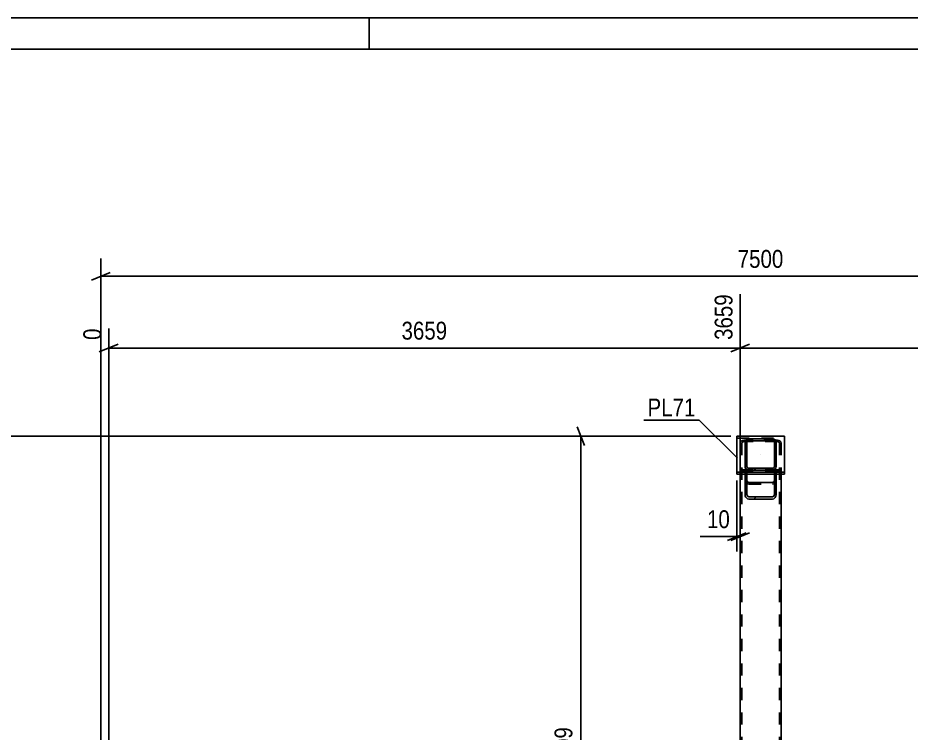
# Model space of a CAD drawing. Header units: millimetres. Extents: x -98 to 743, y -243 to 351.
# Drawn here: x 266.9 to 410, y 236.2 to 350.7 of the extents above; entities that cross this region are included whole.
import ezdxf

# ---------------------------------------------------------------- set-up
doc = ezdxf.new("R2010")
doc.units = ezdxf.units.MM
doc.linetypes.add('DXK_LINE_DOT2', pattern=[3.9198, 1.9599, -1.9599])
doc.linetypes.add('DXK_LINE_DOT3', pattern=[5.9187, 2.979, -0.9799, 0.9799, -0.9799])
doc.styles.add('Arial Narrow', font='ARIALN.TTF', dxfattribs={"height": 0.2})

# ---------------------------------------------------------------- blocks, each defined once
blk = doc.blocks.new('Unknown-389632146-1132')
at = {"color": 5, "linetype": 'Continuous'}
for p, q in [((743.19, 350.71), (-97.81, 350.71)), ((323.19, 345.71), (323.19, 350.71)), ((738.19, 345.71), (-92.81, 345.71))]:
    blk.add_line(p, q, dxfattribs=at)
blk = doc.blocks.new('Part-389632146-25129 - 25116')
at = {"linetype": 'Continuous'}
h = blk.add_hatch(dxfattribs=at)
h.set_pattern_fill('', scale=0.7, style=0, pattern_type=0)
h.set_pattern_definition([(45, (387.995, 273.737), (-1.57154, 1.57154), [])])
h.paths.add_polyline_path([(387.77, 273.68), (387.99, 273.74), (388.19, 273.9), (388.32, 274.15), (388.37, 274.44), (388.37, 278.32), (388.07, 278.32), (388.07, 274.44), (388.04, 274.3), (387.98, 274.17), (387.88, 274.09), (387.77, 274.06), (383.97, 274.06), (383.85, 274.09), (383.75, 274.17), (383.69, 274.3), (383.67, 274.44), (383.67, 278.32), (383.37, 278.32), (383.37, 274.44), (383.41, 274.15), (383.54, 273.9), (383.74, 273.74), (383.97, 273.68)])
at = {"color": 7, "linetype": 'DXK_LINE_DOT2'}
for p, q in [((383.37, 278.32), (383.37, 274.44)), ((383.37, 278.32), (383.67, 278.32)), ((383.37, 278.11), (383.67, 278.11)), ((383.37, 277.97), (383.67, 277.97)), ((383.37, 277.68), (383.67, 277.68)), ((383.67, 278.32), (383.67, 274.44)), ((388.07, 278.32), (388.07, 274.44)), ((388.37, 278.32), (388.07, 278.32)), ((388.07, 278.11), (388.37, 278.11)), ((388.07, 277.97), (388.37, 277.97)), ((388.07, 277.68), (388.37, 277.68)), ((388.37, 274.44), (388.37, 278.32)), ((383.41, 276.43), (383.37, 276.66)), ((383.54, 276.24), (383.41, 276.43)), ((383.74, 276.11), (383.54, 276.24)), ((383.97, 276.07), (383.74, 276.11)), ((387.99, 276.11), (387.77, 276.07)), ((388.19, 276.24), (387.99, 276.11)), ((388.32, 276.43), (388.19, 276.24)), ((388.37, 276.66), (388.32, 276.43)), ((383.97, 276.07), (387.77, 276.07))]:
    blk.add_line(p, q, dxfattribs=at)
at = {"color": 2, "linetype": 'Continuous'}
for p, q in [((383.37, 274.44), (383.37, 278.32)), ((383.37, 278.32), (383.67, 278.32)), ((383.67, 274.44), (383.67, 278.32)), ((388.37, 278.32), (388.07, 278.32)), ((388.07, 278.32), (388.07, 274.44)), ((388.37, 274.44), (388.37, 278.32)), ((383.67, 276.66), (383.69, 276.54)), ((383.69, 276.54), (383.75, 276.45)), ((383.75, 276.45), (383.85, 276.38)), ((383.85, 276.38), (383.97, 276.36)), ((383.97, 276.36), (387.77, 276.36)), ((387.77, 276.36), (387.88, 276.38)), ((387.88, 276.38), (387.98, 276.45)), ((387.98, 276.45), (388.04, 276.54)), ((388.04, 276.54), (388.07, 276.66)), ((383.37, 274.44), (383.41, 274.15)), ((383.69, 274.3), (383.67, 274.44)), ((383.75, 274.17), (383.69, 274.3)), ((383.74, 273.74), (383.97, 273.68)), ((383.85, 274.09), (383.75, 274.17)), ((383.97, 274.06), (383.85, 274.09)), ((383.97, 274.06), (387.77, 274.06)), ((383.97, 273.68), (387.77, 273.68)), ((387.88, 274.09), (387.77, 274.06)), ((387.77, 273.68), (387.99, 273.74)), ((387.98, 274.17), (387.88, 274.09)), ((388.04, 274.3), (387.98, 274.17)), ((388.07, 274.44), (388.04, 274.3)), ((388.32, 274.15), (388.37, 274.44))]:
    blk.add_line(p, q, dxfattribs=at)
for centre, start, end in [((384.09, 274.35), 196.2421, 240.0901), ((387.64, 274.35), 299.9099, 343.7579)]:
    blk.add_arc(centre, 0.704, start, end, dxfattribs=at)
blk = doc.blocks.new('Part-389632146-25125 - 25116')
at = {"linetype": 'Continuous'}
h = blk.add_hatch(dxfattribs=at)
h.set_pattern_fill('', scale=0.7, style=0, pattern_type=0)
h.set_pattern_definition([(45, (387.995, 278.3614), (-1.57154, 1.57154), [])])
h.paths.add_polyline_path([(387.77, 278.32), (387.99, 278.36), (388.19, 278.49), (388.32, 278.69), (388.37, 278.92), (388.37, 282.72), (388.32, 282.95), (388.19, 283.14), (387.99, 283.27), (387.77, 283.32), (383.97, 283.32), (383.74, 283.27), (383.54, 283.14), (383.41, 282.95), (383.37, 282.72), (383.37, 278.92), (383.41, 278.69), (383.54, 278.49), (383.74, 278.36), (383.97, 278.32)])
h.paths.add_polyline_path([(383.85, 278.64), (383.75, 278.7), (383.69, 278.8), (383.67, 278.92), (383.67, 282.72), (383.69, 282.83), (383.75, 282.93), (383.85, 282.99), (383.97, 283.02), (387.77, 283.02), (387.88, 282.99), (387.98, 282.93), (388.04, 282.83), (388.07, 282.72), (388.07, 278.92), (388.04, 278.8), (387.98, 278.7), (387.88, 278.64), (387.77, 278.62), (383.97, 278.62)])
at = {"color": 7, "linetype": 'DXK_LINE_DOT2'}
for p, q in [((383.54, 283.14), (383.74, 283.27)), ((383.74, 283.27), (383.97, 283.32)), ((383.97, 283.32), (387.77, 283.32)), ((387.77, 283.32), (387.99, 283.27)), ((387.99, 283.27), (388.19, 283.14)), ((383.37, 282.72), (383.41, 282.95)), ((383.37, 278.92), (383.37, 282.72)), ((383.41, 282.95), (383.54, 283.14)), ((383.69, 282.83), (383.67, 282.72)), ((383.67, 278.92), (383.67, 282.72)), ((383.75, 282.93), (383.69, 282.83)), ((383.85, 282.99), (383.75, 282.93)), ((383.97, 283.02), (383.85, 282.99)), ((383.97, 283.02), (387.77, 283.02)), ((387.88, 282.99), (387.77, 283.02)), ((387.98, 282.93), (387.88, 282.99)), ((388.04, 282.83), (387.98, 282.93)), ((388.07, 282.72), (388.04, 282.83)), ((388.07, 278.92), (388.07, 282.72)), ((388.19, 283.14), (388.32, 282.95)), ((388.32, 282.95), (388.37, 282.72)), ((388.37, 278.92), (388.37, 282.72)), ((383.41, 278.69), (383.37, 278.92)), ((383.54, 278.49), (383.41, 278.69)), ((383.74, 278.36), (383.54, 278.49)), ((383.67, 278.92), (383.69, 278.8)), ((383.69, 278.8), (383.75, 278.7)), ((383.97, 278.32), (383.74, 278.36)), ((383.75, 278.7), (383.85, 278.64)), ((383.85, 278.64), (383.97, 278.62)), ((383.97, 278.62), (387.77, 278.62)), ((383.97, 278.32), (387.77, 278.32)), ((387.77, 278.62), (387.88, 278.64)), ((387.99, 278.36), (387.77, 278.32)), ((387.88, 278.64), (387.98, 278.7)), ((387.98, 278.7), (388.04, 278.8)), ((388.19, 278.49), (387.99, 278.36)), ((388.04, 278.8), (388.07, 278.92)), ((388.32, 278.69), (388.19, 278.49)), ((388.37, 278.92), (388.32, 278.69))]:
    blk.add_line(p, q, dxfattribs=at)
at = {"color": 2, "linetype": 'Continuous'}
for p, q in [((383.97, 283.32), (383.74, 283.27)), ((383.97, 283.32), (387.77, 283.32)), ((387.99, 283.27), (387.77, 283.32)), ((383.41, 282.95), (383.37, 282.72)), ((383.37, 278.92), (383.37, 282.72)), ((383.67, 282.72), (383.69, 282.83)), ((383.67, 278.92), (383.67, 282.72)), ((383.69, 282.83), (383.75, 282.93)), ((383.75, 282.93), (383.85, 282.99)), ((383.85, 282.99), (383.97, 283.02)), ((383.97, 283.02), (387.77, 283.02)), ((387.77, 283.02), (387.88, 282.99)), ((387.88, 282.99), (387.98, 282.93)), ((387.98, 282.93), (388.04, 282.83)), ((388.04, 282.83), (388.07, 282.72)), ((388.07, 278.92), (388.07, 282.72)), ((388.37, 282.72), (388.32, 282.95)), ((388.37, 278.92), (388.37, 282.72)), ((383.37, 278.92), (383.41, 278.69)), ((383.69, 278.8), (383.67, 278.92)), ((383.75, 278.7), (383.69, 278.8)), ((383.74, 278.36), (383.97, 278.32)), ((383.85, 278.64), (383.75, 278.7)), ((383.97, 278.62), (383.85, 278.64)), ((383.97, 278.62), (387.77, 278.62)), ((383.97, 278.32), (387.77, 278.32)), ((387.88, 278.64), (387.77, 278.62)), ((387.77, 278.32), (387.99, 278.36)), ((387.98, 278.7), (387.88, 278.64)), ((388.04, 278.8), (387.98, 278.7)), ((388.07, 278.92), (388.04, 278.8)), ((388.32, 278.69), (388.37, 278.92))]:
    blk.add_line(p, q, dxfattribs=at)
at = {"color": 7, "linetype": 'DXK_LINE_DOT3'}
blk.add_line((385.87, 280.82), (385.87, 280.82), dxfattribs=at)
at = {"color": 2, "linetype": 'Continuous'}
for centre, start, end in [((383.97, 282.72), 112.5, 157.5), ((387.77, 282.72), 22.5, 67.5), ((383.97, 278.92), 202.5, 247.5), ((387.77, 278.92), 292.5, 337.5)]:
    blk.add_arc(centre, 0.6, start, end, dxfattribs=at)
blk = doc.blocks.new('Part-389632146-25176 - 25116')
at = {"color": 2, "linetype": 'Continuous'}
for p, q in [((382.07, 277.68), (382.07, 283.75)), ((382.07, 283.75), (389.67, 283.75)), ((389.67, 283.75), (389.67, 277.68)), ((383.37, 277.97), (382.07, 277.97)), ((383.37, 277.68), (382.07, 277.68)), ((388.07, 277.97), (383.67, 277.97)), ((388.07, 277.68), (383.67, 277.68)), ((389.67, 277.97), (388.37, 277.97)), ((389.67, 277.68), (388.37, 277.68))]:
    blk.add_line(p, q, dxfattribs=at)
at = {"color": 7, "linetype": 'DXK_LINE_DOT2'}
for p, q in [((382.07, 283.46), (389.67, 283.46)), ((383.67, 277.97), (383.37, 277.97)), ((383.67, 277.68), (383.37, 277.68)), ((388.37, 277.97), (388.07, 277.97)), ((388.37, 277.68), (388.07, 277.68))]:
    blk.add_line(p, q, dxfattribs=at)
blk = doc.blocks.new('Part-389632146-25179 - 25116')
at = {"color": 7, "linetype": 'DXK_LINE_DOT2'}
for p, q in [((382.61, 282.83), (382.57, 282.66)), ((382.57, 282.66), (382.57, 277.68)), ((382.74, 282.98), (382.61, 282.83)), ((382.94, 283.08), (382.74, 282.98)), ((382.87, 282.66), (382.89, 282.74)), ((382.87, 282.66), (382.87, 183.32)), ((382.89, 282.74), (382.95, 282.82)), ((383.17, 283.11), (382.94, 283.08)), ((382.95, 282.82), (383.05, 282.87)), ((383.05, 282.87), (383.17, 282.88)), ((388.57, 283.11), (383.17, 283.11)), ((388.57, 282.88), (383.17, 282.88)), ((388.79, 283.08), (388.57, 283.11)), ((388.57, 282.88), (388.68, 282.87)), ((388.68, 282.87), (388.78, 282.82)), ((388.78, 282.82), (388.84, 282.74)), ((388.99, 282.98), (388.79, 283.08)), ((388.84, 282.74), (388.87, 282.66)), ((388.87, 282.66), (388.87, 183.32)), ((389.12, 282.83), (388.99, 282.98)), ((389.17, 282.66), (389.12, 282.83)), ((389.17, 282.66), (389.17, 277.68)), ((382.57, 278.56), (382.61, 278.39)), ((382.61, 278.39), (382.74, 278.24)), ((382.74, 278.24), (382.94, 278.14)), ((382.89, 278.48), (382.87, 278.56)), ((382.95, 278.4), (382.89, 278.48)), ((382.94, 278.14), (383.17, 278.11)), ((383.05, 278.35), (382.95, 278.4)), ((383.17, 278.34), (383.05, 278.35)), ((388.57, 278.34), (383.17, 278.34)), ((388.57, 278.11), (383.17, 278.11)), ((388.68, 278.35), (388.57, 278.34)), ((388.57, 278.11), (388.79, 278.14)), ((388.78, 278.4), (388.68, 278.35)), ((388.84, 278.48), (388.78, 278.4)), ((388.79, 278.14), (388.99, 278.24)), ((388.87, 278.56), (388.84, 278.48)), ((388.99, 278.24), (389.12, 278.39)), ((389.12, 278.39), (389.17, 278.56)), ((389.17, 183.32), (382.57, 183.32))]:
    blk.add_line(p, q, dxfattribs=at)
at = {"color": 2, "linetype": 'Continuous'}
for p, q in [((382.57, 183.32), (382.57, 277.68)), ((389.17, 277.68), (389.17, 183.32))]:
    blk.add_line(p, q, dxfattribs=at)
blk = doc.blocks.new('StraightDimension-389632146-26929 - 25116')
at = {"color": 7, "linetype": 'Continuous'}
for p, q in [((264.82, 282.25), (263.62, 285.25)), ((381.07, 283.75), (261.37, 283.75)), ((264.22, 156.82), (264.22, 283.75)), ((263.62, 158.32), (264.82, 155.32)), ((376.74, 156.82), (261.37, 156.82))]:
    blk.add_line(p, q, dxfattribs=at)
at = {"color": 0}
blk.add_wipeout([(263.47, 224.54), (259.27, 224.54), (259.27, 216.03), (263.47, 216.03)], dxfattribs=at)
at = {"color": 3, "style": 'Arial Narrow'}
blk.add_text('2539', height=2.863, rotation=90.0002, dxfattribs=at).set_placement((262.87, 216.63))
blk = doc.blocks.new('StraightDimension-389632146-38500 - 25116')
at = {"color": 7, "linetype": 'Continuous'}
for p, q in [((382.57, 278.68), (382.57, 306.47)), ((490.26, 184.32), (490.26, 306.47)), ((384.07, 298.46), (381.07, 297.26)), ((382.57, 297.86), (490.26, 297.86)), ((488.76, 297.26), (491.76, 298.46))]:
    blk.add_line(p, q, dxfattribs=at)
at = {"color": 0}
blk.add_wipeout([(440.67, 298.61), (440.67, 302.81), (432.16, 302.81), (432.16, 298.61)], dxfattribs=at)
at = {"color": 3, "style": 'Arial Narrow'}
blk.add_text('3791', height=2.863, dxfattribs=at).set_placement((432.76, 299.21))
at = {"color": 0, "linetype": 'Continuous'}
blk.add_wipeout([(489.66, 307.07), (485.46, 307.07), (485.46, 298.56), (489.66, 298.56)], dxfattribs=at)
at = {"color": 3, "linetype": 'Continuous', "style": 'Arial Narrow'}
blk.add_text('7450', height=2.863, rotation=90.0002, dxfattribs=at).set_placement((489.06, 299.16))
blk = doc.blocks.new('StraightDimension-389632146-38501 - 25116')
at = {"color": 7, "linetype": 'Continuous'}
for p, q in [((382.57, 278.68), (382.57, 306.47)), ((281.46, 184.32), (281.46, 300.99)), ((282.96, 298.46), (279.96, 297.26)), ((281.46, 297.86), (382.57, 297.86)), ((381.07, 297.26), (384.07, 298.46))]:
    blk.add_line(p, q, dxfattribs=at)
at = {"color": 0}
blk.add_wipeout([(336.27, 298.61), (336.27, 302.81), (327.76, 302.81), (327.76, 298.61)], dxfattribs=at)
at = {"color": 3, "style": 'Arial Narrow'}
blk.add_text('3659', height=2.863, dxfattribs=at).set_placement((328.36, 299.21))
at = {"color": 0, "linetype": 'Continuous'}
for points in [[(381.97, 307.07), (377.77, 307.07), (377.77, 298.56), (381.97, 298.56)], [(280.86, 301.59), (276.66, 301.59), (276.66, 298.56), (280.86, 298.56)]]:
    blk.add_wipeout(points, dxfattribs=at)
at = {"color": 3, "linetype": 'Continuous', "style": 'Arial Narrow'}
for s, height, p in [('3659', 2.863, (381.37, 299.16)), ('0', 2.86, (280.26, 299.16))]:
    blk.add_text(s, height=height, rotation=90.0002, dxfattribs=at).set_placement(p)
blk = doc.blocks.new('StraightDimension-389632146-38541 - 25116')
at = {"color": 7, "linetype": 'Continuous'}
for p, q in [((357.67, 282.25), (356.47, 285.25)), ((381.07, 283.75), (354.22, 283.75)), ((357.07, 183.32), (357.07, 283.75)), ((356.47, 184.82), (357.67, 181.82)), ((381.57, 183.32), (354.22, 183.32))]:
    blk.add_line(p, q, dxfattribs=at)
at = {"color": 0}
blk.add_wipeout([(356.32, 237.79), (352.12, 237.79), (352.12, 229.27), (356.32, 229.27)], dxfattribs=at)
at = {"color": 3, "style": 'Arial Narrow'}
blk.add_text('2009', height=2.863, rotation=90.0002, dxfattribs=at).set_placement((355.72, 229.87))
blk = doc.blocks.new('StraightDimension-389632146-39526 - 25116')
at = {"color": 7, "linetype": 'Continuous'}
for p, q in [((280.21, 190.32), (280.21, 312.2)), ((281.71, 309.95), (278.71, 308.75)), ((280.21, 309.35), (491.51, 309.35))]:
    blk.add_line(p, q, dxfattribs=at)
at = {"color": 0}
blk.add_wipeout([(390.12, 310.1), (390.12, 314.3), (381.6, 314.3), (381.6, 310.1)], dxfattribs=at)
at = {"color": 3, "style": 'Arial Narrow'}
blk.add_text('7500', height=2.863, dxfattribs=at).set_placement((382.2, 310.7))
blk = doc.blocks.new('StraightDimension-389632146-39667 - 25116')
at = {"color": 7, "linetype": 'Continuous'}
for p, q in [((382.07, 276.68), (382.07, 265.28)), ((382.57, 276.68), (382.57, 265.28)), ((382.07, 267.68), (376.16, 267.68)), ((382.07, 267.68), (376.16, 267.68)), ((380.57, 267.08), (383.57, 268.28)), ((384.07, 268.28), (381.07, 267.08)), ((382.07, 267.68), (382.57, 267.68))]:
    blk.add_line(p, q, dxfattribs=at)
at = {"color": 0}
blk.add_wipeout([(381.54, 268.43), (381.54, 272.63), (376.68, 272.63), (376.68, 268.43)], dxfattribs=at)
at = {"color": 3, "style": 'Arial Narrow'}
blk.add_text('10', height=2.863, dxfattribs=at).set_placement((377.28, 269.03))
blk = doc.blocks.new('Mark-389632146-39660 - 25116')
at = {"color": 0}
blk.add_wipeout([(375.43, 286.91), (375.43, 289.91), (367.75, 289.91), (367.75, 286.91)], dxfattribs=at)
blk.add_wipeout([(375.43, 286.91), (375.43, 289.91), (367.75, 289.91), (367.75, 286.91)], dxfattribs=at)
at = {"color": 30, "linetype": 'Continuous'}
for p in [(367.15, 286.31), (382.14, 280.25)]:
    blk.add_line(p, (376.03, 286.31), dxfattribs=at)
at = {"color": 3, "style": 'Arial Narrow'}
blk.add_text('PL71', height=2.863, dxfattribs=at).set_placement((367.75, 286.91))

msp = doc.modelspace()

# ---------------------------------------------------------------- block references
for name in ['Unknown-389632146-1132', 'Part-389632146-25176 - 25116', 'Part-389632146-25125 - 25116', 'Part-389632146-25179 - 25116', 'Part-389632146-25129 - 25116']:
    msp.add_blockref(name, (0, 0))

# ---------------------------------------------------------------- next in the draw order: block references
msp.add_blockref('StraightDimension-389632146-26929 - 25116', (0, 0))

# ---------------------------------------------------------------- next in the draw order: block references
msp.add_blockref('StraightDimension-389632146-38500 - 25116', (0, 0))

# ---------------------------------------------------------------- next in the draw order: block references
msp.add_blockref('StraightDimension-389632146-38501 - 25116', (0, 0))

# ---------------------------------------------------------------- next in the draw order: block references
msp.add_blockref('StraightDimension-389632146-38541 - 25116', (0, 0))

# ---------------------------------------------------------------- next in the draw order: block references
msp.add_blockref('StraightDimension-389632146-39526 - 25116', (0, 0))

# ---------------------------------------------------------------- next in the draw order: block references
for name in ['Mark-389632146-39660 - 25116', 'StraightDimension-389632146-39667 - 25116']:
    msp.add_blockref(name, (0, 0))

doc.saveas('drawing.dxf')
